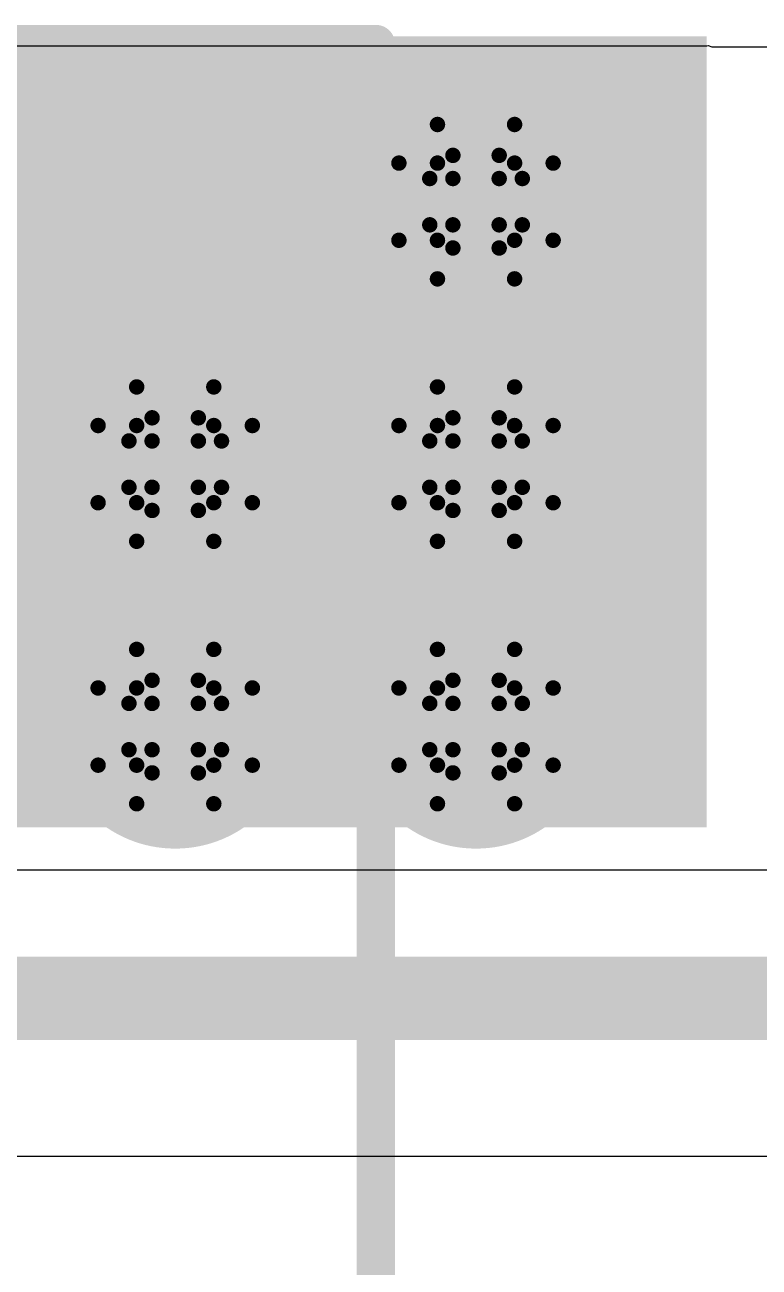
# Model space of a CAD drawing. Header units: inches. Extents: x -4 to 5258, y -4 to 5281.
# Drawn here: x 58.117 to 60.535, y 23.253 to 27.341 of the extents above; entities that cross this region are included whole.
import ezdxf

# ---------------------------------------------------------------- set-up
doc = ezdxf.new("R2010")
doc.units = ezdxf.units.IN
for name, color, linetype in [('Bottom Layer', 5, 'Continuous'), ('Bottom Solder', 6, 'Continuous'), ('Drill Drawing', 1, 'Continuous'), ('Layer 1', 16, 'Continuous'), ('Layer 2', 76, 'Continuous'), ('Top Layer', 1, 'Continuous'), ('Top Overlay', 2, 'Continuous'), ('Top Paste', 8, 'Continuous'), ('Top Solder', 216, 'Continuous'), ('Via Holes', 16, 'Continuous')]:
    doc.layers.add(name, color=color, linetype=linetype)

# ---------------------------------------------------------------- blocks, each defined once
blk = doc.blocks.new('RES_2010_55')
at = {"layer": 'Top Layer'}
blk.add_hatch(color=1, dxfattribs=at).paths.add_polyline_path([(-2.8, 1.4), (-1.9, 1.4), (-1.9, -1.4), (-2.8, -1.4)])
at = {"layer": 'Top Paste'}
blk.add_hatch(color=8, dxfattribs=at).paths.add_polyline_path([(-2.8, 1.4), (-1.9, 1.4), (-1.9, -1.4), (-2.8, -1.4)])
at = {"layer": 'Top Solder'}
blk.add_hatch(color=216, dxfattribs=at).paths.add_polyline_path([(-2.9016, 1.5016), (-1.7984, 1.5016), (-1.7984, -1.5016), (-2.9016, -1.5016)])
at = {"layer": 'Top Overlay'}
for points in [[(-2.921, -1.524, 0.127, 0.127, 0), (-2.921, 1.524, 0.127, 0.127, 0)], [(2.921, 1.524, 0.127, 0.127, 0), (-2.921, 1.524, 0.127, 0.127, 0)]]:
    blk.add_lwpolyline(points, format="xyseb", dxfattribs=at)
blk.add_lwpolyline([(-2.9527, 1.524, 0.0635, 0.0635, 1), (-2.8893, 1.524, 0.0635, 0.0635, 1)], format="xyseb", close=True, dxfattribs=at)
blk.add_lwpolyline([(-2.9527, 1.524, 0.0635, 0.0635, 1), (-2.8893, 1.524, 0.0635, 0.0635, 1)], format="xyseb", close=True, dxfattribs=at)

msp = doc.modelspace()

# ---------------------------------------------------------------- hatches: boundary and pattern name
at = {"layer": 'Bottom Layer'}
h = msp.add_hatch(color=5, dxfattribs=at)
edge = h.paths.add_edge_path()
edge.add_arc((59.603, 26.759), 0.3, 0, 360)
h = msp.add_hatch(color=5, dxfattribs=at)
edge = h.paths.add_edge_path()
edge.add_arc((58.6124, 25.8954), 0.3, 0, 360)
h = msp.add_hatch(color=5, dxfattribs=at)
edge = h.paths.add_edge_path()
edge.add_arc((59.603, 25.8954), 0.3, 0, 360)
h = msp.add_hatch(color=5, dxfattribs=at)
edge = h.paths.add_edge_path()
edge.add_arc((58.6124, 25.0318), 0.3, 0, 360)
h = msp.add_hatch(color=5, dxfattribs=at)
edge = h.paths.add_edge_path()
edge.add_arc((59.603, 25.0318), 0.3, 0, 360)
at = {"layer": 'Bottom Solder'}
h = msp.add_hatch(color=6, dxfattribs=at)
edge = h.paths.add_edge_path()
edge.add_arc((59.603, 26.759), 0.4016, 0, 360)
h = msp.add_hatch(color=6, dxfattribs=at)
edge = h.paths.add_edge_path()
edge.add_arc((58.6124, 25.8954), 0.4016, 0, 360)
h = msp.add_hatch(color=6, dxfattribs=at)
edge = h.paths.add_edge_path()
edge.add_arc((59.603, 25.8954), 0.4016, 0, 360)
h = msp.add_hatch(color=6, dxfattribs=at)
edge = h.paths.add_edge_path()
edge.add_arc((58.6124, 25.0318), 0.4016, 0, 360)
h = msp.add_hatch(color=6, dxfattribs=at)
edge = h.paths.add_edge_path()
edge.add_arc((59.603, 25.0318), 0.4016, 0, 360)
at = {"layer": 'Layer 1'}
h = msp.add_hatch(color=16, dxfattribs=at)
edge = h.paths.add_edge_path()
edge.add_arc((59.603, 26.759), 0.3, 0, 360)
h = msp.add_hatch(color=16, dxfattribs=at)
edge = h.paths.add_edge_path()
edge.add_arc((58.6124, 25.8954), 0.3, 0, 360)
h = msp.add_hatch(color=16, dxfattribs=at)
edge = h.paths.add_edge_path()
edge.add_arc((59.603, 25.8954), 0.3, 0, 360)
h = msp.add_hatch(color=16, dxfattribs=at)
edge = h.paths.add_edge_path()
edge.add_arc((58.6124, 25.0318), 0.3, 0, 360)
h = msp.add_hatch(color=16, dxfattribs=at)
edge = h.paths.add_edge_path()
edge.add_arc((59.603, 25.0318), 0.3, 0, 360)
at = {"layer": 'Layer 2'}
h = msp.add_hatch(color=76, dxfattribs=at)
edge = h.paths.add_edge_path()
edge.add_arc((59.603, 26.759), 0.3, 0, 360)
h = msp.add_hatch(color=76, dxfattribs=at)
edge = h.paths.add_edge_path()
edge.add_arc((58.6124, 25.8954), 0.3, 0, 360)
h = msp.add_hatch(color=76, dxfattribs=at)
edge = h.paths.add_edge_path()
edge.add_arc((59.603, 25.8954), 0.3, 0, 360)
h = msp.add_hatch(color=76, dxfattribs=at)
edge = h.paths.add_edge_path()
edge.add_arc((58.6124, 25.0318), 0.3, 0, 360)
h = msp.add_hatch(color=76, dxfattribs=at)
edge = h.paths.add_edge_path()
edge.add_arc((59.603, 25.0318), 0.3, 0, 360)
at = {"layer": 'Top Layer'}
msp.add_hatch(color=1, dxfattribs=at).paths.add_polyline_path([(55.1228, 24.7003), (60.3628, 24.7003), (60.3628, 27.3033), (55.1228, 27.3033)])
h = msp.add_hatch(color=1, dxfattribs=at)
edge = h.paths.add_edge_path()
edge.add_arc((59.603, 26.759), 0.3, 0, 360)
h = msp.add_hatch(color=1, dxfattribs=at)
edge = h.paths.add_edge_path()
edge.add_arc((58.6124, 25.8954), 0.3, 0, 360)
h = msp.add_hatch(color=1, dxfattribs=at)
edge = h.paths.add_edge_path()
edge.add_arc((59.603, 25.8954), 0.3, 0, 360)
h = msp.add_hatch(color=1, dxfattribs=at)
edge = h.paths.add_edge_path()
edge.add_arc((58.6124, 25.0318), 0.3, 0, 360)
h = msp.add_hatch(color=1, dxfattribs=at)
edge = h.paths.add_edge_path()
edge.add_arc((59.603, 25.0318), 0.3, 0, 360)
at = {"layer": 'Top Solder'}
h = msp.add_hatch(color=216, dxfattribs=at)
edge = h.paths.add_edge_path()
edge.add_arc((59.603, 26.759), 0.4016, 0, 360)
h = msp.add_hatch(color=216, dxfattribs=at)
edge = h.paths.add_edge_path()
edge.add_arc((58.6124, 25.8954), 0.4016, 0, 360)
h = msp.add_hatch(color=216, dxfattribs=at)
edge = h.paths.add_edge_path()
edge.add_arc((59.603, 25.8954), 0.4016, 0, 360)
h = msp.add_hatch(color=216, dxfattribs=at)
edge = h.paths.add_edge_path()
edge.add_arc((58.6124, 25.0318), 0.4016, 0, 360)
h = msp.add_hatch(color=216, dxfattribs=at)
edge = h.paths.add_edge_path()
edge.add_arc((59.603, 25.0318), 0.4016, 0, 360)
at = {"layer": 'Via Holes'}
h = msp.add_hatch(color=7, dxfattribs=at)
edge = h.paths.add_edge_path()
edge.add_arc((59.603, 26.759), 0.15, 0, 360)
h = msp.add_hatch(color=7, dxfattribs=at)
edge = h.paths.add_edge_path()
edge.add_arc((58.6124, 25.8954), 0.15, 0, 360)
h = msp.add_hatch(color=7, dxfattribs=at)
edge = h.paths.add_edge_path()
edge.add_arc((59.603, 25.8954), 0.15, 0, 360)
h = msp.add_hatch(color=7, dxfattribs=at)
edge = h.paths.add_edge_path()
edge.add_arc((58.6124, 25.0318), 0.15, 0, 360)
h = msp.add_hatch(color=7, dxfattribs=at)
edge = h.paths.add_edge_path()
edge.add_arc((59.603, 25.0318), 0.15, 0, 360)

# ---------------------------------------------------------------- linework, layer by layer
at = {"layer": 'Drill Drawing'}
for points in [[(59.476, 26.886, 0.0508, 0.0508, 0), (59.476, 27.013, 0.0508, 0.0508, 0)], [(59.476, 27.013, 0.0508, 0.0508, 0), (59.73, 27.013, 0.0508, 0.0508, 0)], [(59.73, 26.886, 0.0508, 0.0508, 0), (59.73, 27.013, 0.0508, 0.0508, 0)], [(59.349, 26.632, 0.0508, 0.0508, 0), (59.349, 26.886, 0.0508, 0.0508, 0)], [(59.349, 26.886, 0.0508, 0.0508, 0), (59.476, 26.886, 0.0508, 0.0508, 0)], [(59.5268, 26.8352, 0.0508, 0.0508, 0), (59.5268, 26.9114, 0.0508, 0.0508, 0)], [(59.5268, 26.9114, 0.0508, 0.0508, 0), (59.6792, 26.9114, 0.0508, 0.0508, 0)], [(59.6792, 26.8352, 0.0508, 0.0508, 0), (59.6792, 26.9114, 0.0508, 0.0508, 0)], [(59.73, 26.886, 0.0508, 0.0508, 0), (59.857, 26.886, 0.0508, 0.0508, 0)], [(59.857, 26.632, 0.0508, 0.0508, 0), (59.857, 26.886, 0.0508, 0.0508, 0)], [(59.4506, 26.6828, 0.0508, 0.0508, 0), (59.4506, 26.8352, 0.0508, 0.0508, 0)], [(59.4506, 26.8352, 0.0508, 0.0508, 0), (59.5268, 26.8352, 0.0508, 0.0508, 0)], [(59.6792, 26.8352, 0.0508, 0.0508, 0), (59.7554, 26.8352, 0.0508, 0.0508, 0)], [(59.7554, 26.6828, 0.0508, 0.0508, 0), (59.7554, 26.8352, 0.0508, 0.0508, 0)], [(59.4506, 26.6828, 0.0508, 0.0508, 0), (59.5268, 26.6828, 0.0508, 0.0508, 0)], [(59.5268, 26.6066, 0.0508, 0.0508, 0), (59.5268, 26.6828, 0.0508, 0.0508, 0)], [(59.6792, 26.6828, 0.0508, 0.0508, 0), (59.7554, 26.6828, 0.0508, 0.0508, 0)], [(59.6792, 26.6066, 0.0508, 0.0508, 0), (59.6792, 26.6828, 0.0508, 0.0508, 0)], [(59.349, 26.632, 0.0508, 0.0508, 0), (59.476, 26.632, 0.0508, 0.0508, 0)], [(59.476, 26.505, 0.0508, 0.0508, 0), (59.476, 26.632, 0.0508, 0.0508, 0)], [(59.73, 26.632, 0.0508, 0.0508, 0), (59.857, 26.632, 0.0508, 0.0508, 0)], [(59.73, 26.505, 0.0508, 0.0508, 0), (59.73, 26.632, 0.0508, 0.0508, 0)], [(59.5268, 26.6066, 0.0508, 0.0508, 0), (59.6792, 26.6066, 0.0508, 0.0508, 0)], [(59.476, 26.505, 0.0508, 0.0508, 0), (59.73, 26.505, 0.0508, 0.0508, 0)], [(58.4854, 26.0224, 0.0508, 0.0508, 0), (58.4854, 26.1494, 0.0508, 0.0508, 0)], [(58.4854, 26.1494, 0.0508, 0.0508, 0), (58.7394, 26.1494, 0.0508, 0.0508, 0)], [(58.7394, 26.0224, 0.0508, 0.0508, 0), (58.7394, 26.1494, 0.0508, 0.0508, 0)], [(59.476, 26.0224, 0.0508, 0.0508, 0), (59.476, 26.1494, 0.0508, 0.0508, 0)], [(59.476, 26.1494, 0.0508, 0.0508, 0), (59.73, 26.1494, 0.0508, 0.0508, 0)], [(59.73, 26.0224, 0.0508, 0.0508, 0), (59.73, 26.1494, 0.0508, 0.0508, 0)], [(58.3584, 25.7684, 0.0508, 0.0508, 0), (58.3584, 26.0224, 0.0508, 0.0508, 0)], [(58.3584, 26.0224, 0.0508, 0.0508, 0), (58.4854, 26.0224, 0.0508, 0.0508, 0)], [(58.5362, 25.9716, 0.0508, 0.0508, 0), (58.5362, 26.0478, 0.0508, 0.0508, 0)], [(58.5362, 26.0478, 0.0508, 0.0508, 0), (58.6886, 26.0478, 0.0508, 0.0508, 0)], [(58.6886, 25.9716, 0.0508, 0.0508, 0), (58.6886, 26.0478, 0.0508, 0.0508, 0)], [(58.7394, 26.0224, 0.0508, 0.0508, 0), (58.8664, 26.0224, 0.0508, 0.0508, 0)], [(58.8664, 25.7684, 0.0508, 0.0508, 0), (58.8664, 26.0224, 0.0508, 0.0508, 0)], [(59.349, 25.7684, 0.0508, 0.0508, 0), (59.349, 26.0224, 0.0508, 0.0508, 0)], [(59.349, 26.0224, 0.0508, 0.0508, 0), (59.476, 26.0224, 0.0508, 0.0508, 0)], [(59.5268, 25.9716, 0.0508, 0.0508, 0), (59.5268, 26.0478, 0.0508, 0.0508, 0)], [(59.5268, 26.0478, 0.0508, 0.0508, 0), (59.6792, 26.0478, 0.0508, 0.0508, 0)], [(59.6792, 25.9716, 0.0508, 0.0508, 0), (59.6792, 26.0478, 0.0508, 0.0508, 0)], [(59.73, 26.0224, 0.0508, 0.0508, 0), (59.857, 26.0224, 0.0508, 0.0508, 0)], [(59.857, 25.7684, 0.0508, 0.0508, 0), (59.857, 26.0224, 0.0508, 0.0508, 0)], [(58.46, 25.8192, 0.0508, 0.0508, 0), (58.46, 25.9716, 0.0508, 0.0508, 0)], [(58.46, 25.9716, 0.0508, 0.0508, 0), (58.5362, 25.9716, 0.0508, 0.0508, 0)], [(58.6886, 25.9716, 0.0508, 0.0508, 0), (58.7648, 25.9716, 0.0508, 0.0508, 0)], [(58.7648, 25.8192, 0.0508, 0.0508, 0), (58.7648, 25.9716, 0.0508, 0.0508, 0)], [(59.4506, 25.8192, 0.0508, 0.0508, 0), (59.4506, 25.9716, 0.0508, 0.0508, 0)], [(59.4506, 25.9716, 0.0508, 0.0508, 0), (59.5268, 25.9716, 0.0508, 0.0508, 0)], [(59.6792, 25.9716, 0.0508, 0.0508, 0), (59.7554, 25.9716, 0.0508, 0.0508, 0)], [(59.7554, 25.8192, 0.0508, 0.0508, 0), (59.7554, 25.9716, 0.0508, 0.0508, 0)], [(58.46, 25.8192, 0.0508, 0.0508, 0), (58.5362, 25.8192, 0.0508, 0.0508, 0)], [(58.5362, 25.743, 0.0508, 0.0508, 0), (58.5362, 25.8192, 0.0508, 0.0508, 0)], [(58.6886, 25.8192, 0.0508, 0.0508, 0), (58.7648, 25.8192, 0.0508, 0.0508, 0)], [(58.6886, 25.743, 0.0508, 0.0508, 0), (58.6886, 25.8192, 0.0508, 0.0508, 0)], [(59.4506, 25.8192, 0.0508, 0.0508, 0), (59.5268, 25.8192, 0.0508, 0.0508, 0)], [(59.5268, 25.743, 0.0508, 0.0508, 0), (59.5268, 25.8192, 0.0508, 0.0508, 0)], [(59.6792, 25.8192, 0.0508, 0.0508, 0), (59.7554, 25.8192, 0.0508, 0.0508, 0)], [(59.6792, 25.743, 0.0508, 0.0508, 0), (59.6792, 25.8192, 0.0508, 0.0508, 0)], [(58.3584, 25.7684, 0.0508, 0.0508, 0), (58.4854, 25.7684, 0.0508, 0.0508, 0)], [(58.4854, 25.6414, 0.0508, 0.0508, 0), (58.4854, 25.7684, 0.0508, 0.0508, 0)], [(58.5362, 25.743, 0.0508, 0.0508, 0), (58.6886, 25.743, 0.0508, 0.0508, 0)], [(58.7394, 25.7684, 0.0508, 0.0508, 0), (58.8664, 25.7684, 0.0508, 0.0508, 0)], [(58.7394, 25.6414, 0.0508, 0.0508, 0), (58.7394, 25.7684, 0.0508, 0.0508, 0)], [(59.349, 25.7684, 0.0508, 0.0508, 0), (59.476, 25.7684, 0.0508, 0.0508, 0)], [(59.476, 25.6414, 0.0508, 0.0508, 0), (59.476, 25.7684, 0.0508, 0.0508, 0)], [(59.5268, 25.743, 0.0508, 0.0508, 0), (59.6792, 25.743, 0.0508, 0.0508, 0)], [(59.73, 25.7684, 0.0508, 0.0508, 0), (59.857, 25.7684, 0.0508, 0.0508, 0)], [(59.73, 25.6414, 0.0508, 0.0508, 0), (59.73, 25.7684, 0.0508, 0.0508, 0)], [(58.4854, 25.6414, 0.0508, 0.0508, 0), (58.7394, 25.6414, 0.0508, 0.0508, 0)], [(59.476, 25.6414, 0.0508, 0.0508, 0), (59.73, 25.6414, 0.0508, 0.0508, 0)], [(58.4854, 25.1588, 0.0508, 0.0508, 0), (58.4854, 25.2858, 0.0508, 0.0508, 0)], [(58.4854, 25.2858, 0.0508, 0.0508, 0), (58.7394, 25.2858, 0.0508, 0.0508, 0)], [(58.7394, 25.1588, 0.0508, 0.0508, 0), (58.7394, 25.2858, 0.0508, 0.0508, 0)], [(59.476, 25.1588, 0.0508, 0.0508, 0), (59.476, 25.2858, 0.0508, 0.0508, 0)], [(59.476, 25.2858, 0.0508, 0.0508, 0), (59.73, 25.2858, 0.0508, 0.0508, 0)], [(59.73, 25.1588, 0.0508, 0.0508, 0), (59.73, 25.2858, 0.0508, 0.0508, 0)], [(58.3584, 24.9048, 0.0508, 0.0508, 0), (58.3584, 25.1588, 0.0508, 0.0508, 0)], [(58.3584, 25.1588, 0.0508, 0.0508, 0), (58.4854, 25.1588, 0.0508, 0.0508, 0)], [(58.5362, 25.108, 0.0508, 0.0508, 0), (58.5362, 25.1842, 0.0508, 0.0508, 0)], [(58.5362, 25.1842, 0.0508, 0.0508, 0), (58.6886, 25.1842, 0.0508, 0.0508, 0)], [(58.6886, 25.108, 0.0508, 0.0508, 0), (58.6886, 25.1842, 0.0508, 0.0508, 0)], [(58.7394, 25.1588, 0.0508, 0.0508, 0), (58.8664, 25.1588, 0.0508, 0.0508, 0)], [(58.8664, 24.9048, 0.0508, 0.0508, 0), (58.8664, 25.1588, 0.0508, 0.0508, 0)], [(59.349, 24.9048, 0.0508, 0.0508, 0), (59.349, 25.1588, 0.0508, 0.0508, 0)], [(59.349, 25.1588, 0.0508, 0.0508, 0), (59.476, 25.1588, 0.0508, 0.0508, 0)], [(59.5268, 25.108, 0.0508, 0.0508, 0), (59.5268, 25.1842, 0.0508, 0.0508, 0)], [(59.5268, 25.1842, 0.0508, 0.0508, 0), (59.6792, 25.1842, 0.0508, 0.0508, 0)], [(59.6792, 25.108, 0.0508, 0.0508, 0), (59.6792, 25.1842, 0.0508, 0.0508, 0)], [(59.73, 25.1588, 0.0508, 0.0508, 0), (59.857, 25.1588, 0.0508, 0.0508, 0)], [(59.857, 24.9048, 0.0508, 0.0508, 0), (59.857, 25.1588, 0.0508, 0.0508, 0)], [(58.46, 24.9556, 0.0508, 0.0508, 0), (58.46, 25.108, 0.0508, 0.0508, 0)], [(58.46, 25.108, 0.0508, 0.0508, 0), (58.5362, 25.108, 0.0508, 0.0508, 0)], [(58.6886, 25.108, 0.0508, 0.0508, 0), (58.7648, 25.108, 0.0508, 0.0508, 0)], [(58.7648, 24.9556, 0.0508, 0.0508, 0), (58.7648, 25.108, 0.0508, 0.0508, 0)], [(59.4506, 24.9556, 0.0508, 0.0508, 0), (59.4506, 25.108, 0.0508, 0.0508, 0)], [(59.4506, 25.108, 0.0508, 0.0508, 0), (59.5268, 25.108, 0.0508, 0.0508, 0)], [(59.6792, 25.108, 0.0508, 0.0508, 0), (59.7554, 25.108, 0.0508, 0.0508, 0)], [(59.7554, 24.9556, 0.0508, 0.0508, 0), (59.7554, 25.108, 0.0508, 0.0508, 0)], [(58.46, 24.9556, 0.0508, 0.0508, 0), (58.5362, 24.9556, 0.0508, 0.0508, 0)], [(58.5362, 24.8794, 0.0508, 0.0508, 0), (58.5362, 24.9556, 0.0508, 0.0508, 0)], [(58.6886, 24.9556, 0.0508, 0.0508, 0), (58.7648, 24.9556, 0.0508, 0.0508, 0)], [(58.6886, 24.8794, 0.0508, 0.0508, 0), (58.6886, 24.9556, 0.0508, 0.0508, 0)], [(59.4506, 24.9556, 0.0508, 0.0508, 0), (59.5268, 24.9556, 0.0508, 0.0508, 0)], [(59.5268, 24.8794, 0.0508, 0.0508, 0), (59.5268, 24.9556, 0.0508, 0.0508, 0)], [(59.6792, 24.9556, 0.0508, 0.0508, 0), (59.7554, 24.9556, 0.0508, 0.0508, 0)], [(59.6792, 24.8794, 0.0508, 0.0508, 0), (59.6792, 24.9556, 0.0508, 0.0508, 0)], [(58.3584, 24.9048, 0.0508, 0.0508, 0), (58.4854, 24.9048, 0.0508, 0.0508, 0)], [(58.4854, 24.7778, 0.0508, 0.0508, 0), (58.4854, 24.9048, 0.0508, 0.0508, 0)], [(58.5362, 24.8794, 0.0508, 0.0508, 0), (58.6886, 24.8794, 0.0508, 0.0508, 0)], [(58.7394, 24.9048, 0.0508, 0.0508, 0), (58.8664, 24.9048, 0.0508, 0.0508, 0)], [(58.7394, 24.7778, 0.0508, 0.0508, 0), (58.7394, 24.9048, 0.0508, 0.0508, 0)], [(59.349, 24.9048, 0.0508, 0.0508, 0), (59.476, 24.9048, 0.0508, 0.0508, 0)], [(59.476, 24.7778, 0.0508, 0.0508, 0), (59.476, 24.9048, 0.0508, 0.0508, 0)], [(59.5268, 24.8794, 0.0508, 0.0508, 0), (59.6792, 24.8794, 0.0508, 0.0508, 0)], [(59.73, 24.9048, 0.0508, 0.0508, 0), (59.857, 24.9048, 0.0508, 0.0508, 0)], [(59.73, 24.7778, 0.0508, 0.0508, 0), (59.73, 24.9048, 0.0508, 0.0508, 0)], [(58.4854, 24.7778, 0.0508, 0.0508, 0), (58.7394, 24.7778, 0.0508, 0.0508, 0)], [(59.476, 24.7778, 0.0508, 0.0508, 0), (59.73, 24.7778, 0.0508, 0.0508, 0)]]:
    msp.add_lwpolyline(points, format="xyseb", dxfattribs=at)
for points in [[(59.4633, 27.013, 0.0254, 0.0254, 1), (59.4887, 27.013, 0.0254, 0.0254, 1)], [(59.4633, 27.013, 0.0254, 0.0254, 1), (59.4887, 27.013, 0.0254, 0.0254, 1)], [(59.7173, 27.013, 0.0254, 0.0254, 1), (59.7427, 27.013, 0.0254, 0.0254, 1)], [(59.7173, 27.013, 0.0254, 0.0254, 1), (59.7427, 27.013, 0.0254, 0.0254, 1)], [(59.3363, 26.886, 0.0254, 0.0254, 1), (59.3617, 26.886, 0.0254, 0.0254, 1)], [(59.3363, 26.886, 0.0254, 0.0254, 1), (59.3617, 26.886, 0.0254, 0.0254, 1)], [(59.4633, 26.886, 0.0254, 0.0254, 1), (59.4887, 26.886, 0.0254, 0.0254, 1)], [(59.4633, 26.886, 0.0254, 0.0254, 1), (59.4887, 26.886, 0.0254, 0.0254, 1)], [(59.5141, 26.9114, 0.0254, 0.0254, 1), (59.5395, 26.9114, 0.0254, 0.0254, 1)], [(59.5141, 26.9114, 0.0254, 0.0254, 1), (59.5395, 26.9114, 0.0254, 0.0254, 1)], [(59.6665, 26.9114, 0.0254, 0.0254, 1), (59.6919, 26.9114, 0.0254, 0.0254, 1)], [(59.6665, 26.9114, 0.0254, 0.0254, 1), (59.6919, 26.9114, 0.0254, 0.0254, 1)], [(59.7173, 26.886, 0.0254, 0.0254, 1), (59.7427, 26.886, 0.0254, 0.0254, 1)], [(59.7173, 26.886, 0.0254, 0.0254, 1), (59.7427, 26.886, 0.0254, 0.0254, 1)], [(59.8443, 26.886, 0.0254, 0.0254, 1), (59.8697, 26.886, 0.0254, 0.0254, 1)], [(59.8443, 26.886, 0.0254, 0.0254, 1), (59.8697, 26.886, 0.0254, 0.0254, 1)], [(59.4379, 26.8352, 0.0254, 0.0254, 1), (59.4633, 26.8352, 0.0254, 0.0254, 1)], [(59.4379, 26.8352, 0.0254, 0.0254, 1), (59.4633, 26.8352, 0.0254, 0.0254, 1)], [(59.5141, 26.8352, 0.0254, 0.0254, 1), (59.5395, 26.8352, 0.0254, 0.0254, 1)], [(59.5141, 26.8352, 0.0254, 0.0254, 1), (59.5395, 26.8352, 0.0254, 0.0254, 1)], [(59.6665, 26.8352, 0.0254, 0.0254, 1), (59.6919, 26.8352, 0.0254, 0.0254, 1)], [(59.6665, 26.8352, 0.0254, 0.0254, 1), (59.6919, 26.8352, 0.0254, 0.0254, 1)], [(59.7427, 26.8352, 0.0254, 0.0254, 1), (59.7681, 26.8352, 0.0254, 0.0254, 1)], [(59.7427, 26.8352, 0.0254, 0.0254, 1), (59.7681, 26.8352, 0.0254, 0.0254, 1)], [(59.4379, 26.6828, 0.0254, 0.0254, 1), (59.4633, 26.6828, 0.0254, 0.0254, 1)], [(59.4379, 26.6828, 0.0254, 0.0254, 1), (59.4633, 26.6828, 0.0254, 0.0254, 1)], [(59.5141, 26.6828, 0.0254, 0.0254, 1), (59.5395, 26.6828, 0.0254, 0.0254, 1)], [(59.5141, 26.6828, 0.0254, 0.0254, 1), (59.5395, 26.6828, 0.0254, 0.0254, 1)], [(59.6665, 26.6828, 0.0254, 0.0254, 1), (59.6919, 26.6828, 0.0254, 0.0254, 1)], [(59.6665, 26.6828, 0.0254, 0.0254, 1), (59.6919, 26.6828, 0.0254, 0.0254, 1)], [(59.7427, 26.6828, 0.0254, 0.0254, 1), (59.7681, 26.6828, 0.0254, 0.0254, 1)], [(59.7427, 26.6828, 0.0254, 0.0254, 1), (59.7681, 26.6828, 0.0254, 0.0254, 1)], [(59.3363, 26.632, 0.0254, 0.0254, 1), (59.3617, 26.632, 0.0254, 0.0254, 1)], [(59.3363, 26.632, 0.0254, 0.0254, 1), (59.3617, 26.632, 0.0254, 0.0254, 1)], [(59.4633, 26.632, 0.0254, 0.0254, 1), (59.4887, 26.632, 0.0254, 0.0254, 1)], [(59.4633, 26.632, 0.0254, 0.0254, 1), (59.4887, 26.632, 0.0254, 0.0254, 1)], [(59.7173, 26.632, 0.0254, 0.0254, 1), (59.7427, 26.632, 0.0254, 0.0254, 1)], [(59.7173, 26.632, 0.0254, 0.0254, 1), (59.7427, 26.632, 0.0254, 0.0254, 1)], [(59.8443, 26.632, 0.0254, 0.0254, 1), (59.8697, 26.632, 0.0254, 0.0254, 1)], [(59.8443, 26.632, 0.0254, 0.0254, 1), (59.8697, 26.632, 0.0254, 0.0254, 1)], [(59.5141, 26.6066, 0.0254, 0.0254, 1), (59.5395, 26.6066, 0.0254, 0.0254, 1)], [(59.5141, 26.6066, 0.0254, 0.0254, 1), (59.5395, 26.6066, 0.0254, 0.0254, 1)], [(59.6665, 26.6066, 0.0254, 0.0254, 1), (59.6919, 26.6066, 0.0254, 0.0254, 1)], [(59.6665, 26.6066, 0.0254, 0.0254, 1), (59.6919, 26.6066, 0.0254, 0.0254, 1)], [(59.4633, 26.505, 0.0254, 0.0254, 1), (59.4887, 26.505, 0.0254, 0.0254, 1)], [(59.4633, 26.505, 0.0254, 0.0254, 1), (59.4887, 26.505, 0.0254, 0.0254, 1)], [(59.7173, 26.505, 0.0254, 0.0254, 1), (59.7427, 26.505, 0.0254, 0.0254, 1)], [(59.7173, 26.505, 0.0254, 0.0254, 1), (59.7427, 26.505, 0.0254, 0.0254, 1)], [(58.4727, 26.1494, 0.0254, 0.0254, 1), (58.4981, 26.1494, 0.0254, 0.0254, 1)], [(58.4727, 26.1494, 0.0254, 0.0254, 1), (58.4981, 26.1494, 0.0254, 0.0254, 1)], [(58.7267, 26.1494, 0.0254, 0.0254, 1), (58.7521, 26.1494, 0.0254, 0.0254, 1)], [(58.7267, 26.1494, 0.0254, 0.0254, 1), (58.7521, 26.1494, 0.0254, 0.0254, 1)], [(59.4633, 26.1494, 0.0254, 0.0254, 1), (59.4887, 26.1494, 0.0254, 0.0254, 1)], [(59.4633, 26.1494, 0.0254, 0.0254, 1), (59.4887, 26.1494, 0.0254, 0.0254, 1)], [(59.7173, 26.1494, 0.0254, 0.0254, 1), (59.7427, 26.1494, 0.0254, 0.0254, 1)], [(59.7173, 26.1494, 0.0254, 0.0254, 1), (59.7427, 26.1494, 0.0254, 0.0254, 1)], [(58.3457, 26.0224, 0.0254, 0.0254, 1), (58.3711, 26.0224, 0.0254, 0.0254, 1)], [(58.3457, 26.0224, 0.0254, 0.0254, 1), (58.3711, 26.0224, 0.0254, 0.0254, 1)], [(58.4727, 26.0224, 0.0254, 0.0254, 1), (58.4981, 26.0224, 0.0254, 0.0254, 1)], [(58.4727, 26.0224, 0.0254, 0.0254, 1), (58.4981, 26.0224, 0.0254, 0.0254, 1)], [(58.5235, 26.0478, 0.0254, 0.0254, 1), (58.5489, 26.0478, 0.0254, 0.0254, 1)], [(58.5235, 26.0478, 0.0254, 0.0254, 1), (58.5489, 26.0478, 0.0254, 0.0254, 1)], [(58.6759, 26.0478, 0.0254, 0.0254, 1), (58.7013, 26.0478, 0.0254, 0.0254, 1)], [(58.6759, 26.0478, 0.0254, 0.0254, 1), (58.7013, 26.0478, 0.0254, 0.0254, 1)], [(58.7267, 26.0224, 0.0254, 0.0254, 1), (58.7521, 26.0224, 0.0254, 0.0254, 1)], [(58.7267, 26.0224, 0.0254, 0.0254, 1), (58.7521, 26.0224, 0.0254, 0.0254, 1)], [(58.8537, 26.0224, 0.0254, 0.0254, 1), (58.8791, 26.0224, 0.0254, 0.0254, 1)], [(58.8537, 26.0224, 0.0254, 0.0254, 1), (58.8791, 26.0224, 0.0254, 0.0254, 1)], [(59.3363, 26.0224, 0.0254, 0.0254, 1), (59.3617, 26.0224, 0.0254, 0.0254, 1)], [(59.3363, 26.0224, 0.0254, 0.0254, 1), (59.3617, 26.0224, 0.0254, 0.0254, 1)], [(59.4633, 26.0224, 0.0254, 0.0254, 1), (59.4887, 26.0224, 0.0254, 0.0254, 1)], [(59.4633, 26.0224, 0.0254, 0.0254, 1), (59.4887, 26.0224, 0.0254, 0.0254, 1)], [(59.5141, 26.0478, 0.0254, 0.0254, 1), (59.5395, 26.0478, 0.0254, 0.0254, 1)], [(59.5141, 26.0478, 0.0254, 0.0254, 1), (59.5395, 26.0478, 0.0254, 0.0254, 1)], [(59.6665, 26.0478, 0.0254, 0.0254, 1), (59.6919, 26.0478, 0.0254, 0.0254, 1)], [(59.6665, 26.0478, 0.0254, 0.0254, 1), (59.6919, 26.0478, 0.0254, 0.0254, 1)], [(59.7173, 26.0224, 0.0254, 0.0254, 1), (59.7427, 26.0224, 0.0254, 0.0254, 1)], [(59.7173, 26.0224, 0.0254, 0.0254, 1), (59.7427, 26.0224, 0.0254, 0.0254, 1)], [(59.8443, 26.0224, 0.0254, 0.0254, 1), (59.8697, 26.0224, 0.0254, 0.0254, 1)], [(59.8443, 26.0224, 0.0254, 0.0254, 1), (59.8697, 26.0224, 0.0254, 0.0254, 1)], [(58.4473, 25.9716, 0.0254, 0.0254, 1), (58.4727, 25.9716, 0.0254, 0.0254, 1)], [(58.4473, 25.9716, 0.0254, 0.0254, 1), (58.4727, 25.9716, 0.0254, 0.0254, 1)], [(58.5235, 25.9716, 0.0254, 0.0254, 1), (58.5489, 25.9716, 0.0254, 0.0254, 1)], [(58.5235, 25.9716, 0.0254, 0.0254, 1), (58.5489, 25.9716, 0.0254, 0.0254, 1)], [(58.6759, 25.9716, 0.0254, 0.0254, 1), (58.7013, 25.9716, 0.0254, 0.0254, 1)], [(58.6759, 25.9716, 0.0254, 0.0254, 1), (58.7013, 25.9716, 0.0254, 0.0254, 1)], [(58.7521, 25.9716, 0.0254, 0.0254, 1), (58.7775, 25.9716, 0.0254, 0.0254, 1)], [(58.7521, 25.9716, 0.0254, 0.0254, 1), (58.7775, 25.9716, 0.0254, 0.0254, 1)], [(59.4379, 25.9716, 0.0254, 0.0254, 1), (59.4633, 25.9716, 0.0254, 0.0254, 1)], [(59.4379, 25.9716, 0.0254, 0.0254, 1), (59.4633, 25.9716, 0.0254, 0.0254, 1)], [(59.5141, 25.9716, 0.0254, 0.0254, 1), (59.5395, 25.9716, 0.0254, 0.0254, 1)], [(59.5141, 25.9716, 0.0254, 0.0254, 1), (59.5395, 25.9716, 0.0254, 0.0254, 1)], [(59.6665, 25.9716, 0.0254, 0.0254, 1), (59.6919, 25.9716, 0.0254, 0.0254, 1)], [(59.6665, 25.9716, 0.0254, 0.0254, 1), (59.6919, 25.9716, 0.0254, 0.0254, 1)], [(59.7427, 25.9716, 0.0254, 0.0254, 1), (59.7681, 25.9716, 0.0254, 0.0254, 1)], [(59.7427, 25.9716, 0.0254, 0.0254, 1), (59.7681, 25.9716, 0.0254, 0.0254, 1)], [(58.4473, 25.8192, 0.0254, 0.0254, 1), (58.4727, 25.8192, 0.0254, 0.0254, 1)], [(58.4473, 25.8192, 0.0254, 0.0254, 1), (58.4727, 25.8192, 0.0254, 0.0254, 1)], [(58.5235, 25.8192, 0.0254, 0.0254, 1), (58.5489, 25.8192, 0.0254, 0.0254, 1)], [(58.5235, 25.8192, 0.0254, 0.0254, 1), (58.5489, 25.8192, 0.0254, 0.0254, 1)], [(58.6759, 25.8192, 0.0254, 0.0254, 1), (58.7013, 25.8192, 0.0254, 0.0254, 1)], [(58.6759, 25.8192, 0.0254, 0.0254, 1), (58.7013, 25.8192, 0.0254, 0.0254, 1)], [(58.7521, 25.8192, 0.0254, 0.0254, 1), (58.7775, 25.8192, 0.0254, 0.0254, 1)], [(58.7521, 25.8192, 0.0254, 0.0254, 1), (58.7775, 25.8192, 0.0254, 0.0254, 1)], [(59.4379, 25.8192, 0.0254, 0.0254, 1), (59.4633, 25.8192, 0.0254, 0.0254, 1)], [(59.4379, 25.8192, 0.0254, 0.0254, 1), (59.4633, 25.8192, 0.0254, 0.0254, 1)], [(59.5141, 25.8192, 0.0254, 0.0254, 1), (59.5395, 25.8192, 0.0254, 0.0254, 1)], [(59.5141, 25.8192, 0.0254, 0.0254, 1), (59.5395, 25.8192, 0.0254, 0.0254, 1)], [(59.6665, 25.8192, 0.0254, 0.0254, 1), (59.6919, 25.8192, 0.0254, 0.0254, 1)], [(59.6665, 25.8192, 0.0254, 0.0254, 1), (59.6919, 25.8192, 0.0254, 0.0254, 1)], [(59.7427, 25.8192, 0.0254, 0.0254, 1), (59.7681, 25.8192, 0.0254, 0.0254, 1)], [(59.7427, 25.8192, 0.0254, 0.0254, 1), (59.7681, 25.8192, 0.0254, 0.0254, 1)], [(58.3457, 25.7684, 0.0254, 0.0254, 1), (58.3711, 25.7684, 0.0254, 0.0254, 1)], [(58.3457, 25.7684, 0.0254, 0.0254, 1), (58.3711, 25.7684, 0.0254, 0.0254, 1)], [(58.4727, 25.7684, 0.0254, 0.0254, 1), (58.4981, 25.7684, 0.0254, 0.0254, 1)], [(58.4727, 25.7684, 0.0254, 0.0254, 1), (58.4981, 25.7684, 0.0254, 0.0254, 1)], [(58.5235, 25.743, 0.0254, 0.0254, 1), (58.5489, 25.743, 0.0254, 0.0254, 1)], [(58.5235, 25.743, 0.0254, 0.0254, 1), (58.5489, 25.743, 0.0254, 0.0254, 1)], [(58.6759, 25.743, 0.0254, 0.0254, 1), (58.7013, 25.743, 0.0254, 0.0254, 1)], [(58.6759, 25.743, 0.0254, 0.0254, 1), (58.7013, 25.743, 0.0254, 0.0254, 1)], [(58.7267, 25.7684, 0.0254, 0.0254, 1), (58.7521, 25.7684, 0.0254, 0.0254, 1)], [(58.7267, 25.7684, 0.0254, 0.0254, 1), (58.7521, 25.7684, 0.0254, 0.0254, 1)], [(58.8537, 25.7684, 0.0254, 0.0254, 1), (58.8791, 25.7684, 0.0254, 0.0254, 1)], [(58.8537, 25.7684, 0.0254, 0.0254, 1), (58.8791, 25.7684, 0.0254, 0.0254, 1)], [(59.3363, 25.7684, 0.0254, 0.0254, 1), (59.3617, 25.7684, 0.0254, 0.0254, 1)], [(59.3363, 25.7684, 0.0254, 0.0254, 1), (59.3617, 25.7684, 0.0254, 0.0254, 1)], [(59.4633, 25.7684, 0.0254, 0.0254, 1), (59.4887, 25.7684, 0.0254, 0.0254, 1)], [(59.4633, 25.7684, 0.0254, 0.0254, 1), (59.4887, 25.7684, 0.0254, 0.0254, 1)], [(59.5141, 25.743, 0.0254, 0.0254, 1), (59.5395, 25.743, 0.0254, 0.0254, 1)], [(59.5141, 25.743, 0.0254, 0.0254, 1), (59.5395, 25.743, 0.0254, 0.0254, 1)], [(59.6665, 25.743, 0.0254, 0.0254, 1), (59.6919, 25.743, 0.0254, 0.0254, 1)], [(59.6665, 25.743, 0.0254, 0.0254, 1), (59.6919, 25.743, 0.0254, 0.0254, 1)], [(59.7173, 25.7684, 0.0254, 0.0254, 1), (59.7427, 25.7684, 0.0254, 0.0254, 1)], [(59.7173, 25.7684, 0.0254, 0.0254, 1), (59.7427, 25.7684, 0.0254, 0.0254, 1)], [(59.8443, 25.7684, 0.0254, 0.0254, 1), (59.8697, 25.7684, 0.0254, 0.0254, 1)], [(59.8443, 25.7684, 0.0254, 0.0254, 1), (59.8697, 25.7684, 0.0254, 0.0254, 1)], [(58.4727, 25.6414, 0.0254, 0.0254, 1), (58.4981, 25.6414, 0.0254, 0.0254, 1)], [(58.4727, 25.6414, 0.0254, 0.0254, 1), (58.4981, 25.6414, 0.0254, 0.0254, 1)], [(58.7267, 25.6414, 0.0254, 0.0254, 1), (58.7521, 25.6414, 0.0254, 0.0254, 1)], [(58.7267, 25.6414, 0.0254, 0.0254, 1), (58.7521, 25.6414, 0.0254, 0.0254, 1)], [(59.4633, 25.6414, 0.0254, 0.0254, 1), (59.4887, 25.6414, 0.0254, 0.0254, 1)], [(59.4633, 25.6414, 0.0254, 0.0254, 1), (59.4887, 25.6414, 0.0254, 0.0254, 1)], [(59.7173, 25.6414, 0.0254, 0.0254, 1), (59.7427, 25.6414, 0.0254, 0.0254, 1)], [(59.7173, 25.6414, 0.0254, 0.0254, 1), (59.7427, 25.6414, 0.0254, 0.0254, 1)], [(58.4727, 25.2858, 0.0254, 0.0254, 1), (58.4981, 25.2858, 0.0254, 0.0254, 1)], [(58.4727, 25.2858, 0.0254, 0.0254, 1), (58.4981, 25.2858, 0.0254, 0.0254, 1)], [(58.7267, 25.2858, 0.0254, 0.0254, 1), (58.7521, 25.2858, 0.0254, 0.0254, 1)], [(58.7267, 25.2858, 0.0254, 0.0254, 1), (58.7521, 25.2858, 0.0254, 0.0254, 1)], [(59.4633, 25.2858, 0.0254, 0.0254, 1), (59.4887, 25.2858, 0.0254, 0.0254, 1)], [(59.4633, 25.2858, 0.0254, 0.0254, 1), (59.4887, 25.2858, 0.0254, 0.0254, 1)], [(59.7173, 25.2858, 0.0254, 0.0254, 1), (59.7427, 25.2858, 0.0254, 0.0254, 1)], [(59.7173, 25.2858, 0.0254, 0.0254, 1), (59.7427, 25.2858, 0.0254, 0.0254, 1)], [(58.3457, 25.1588, 0.0254, 0.0254, 1), (58.3711, 25.1588, 0.0254, 0.0254, 1)], [(58.3457, 25.1588, 0.0254, 0.0254, 1), (58.3711, 25.1588, 0.0254, 0.0254, 1)], [(58.4727, 25.1588, 0.0254, 0.0254, 1), (58.4981, 25.1588, 0.0254, 0.0254, 1)], [(58.4727, 25.1588, 0.0254, 0.0254, 1), (58.4981, 25.1588, 0.0254, 0.0254, 1)], [(58.5235, 25.1842, 0.0254, 0.0254, 1), (58.5489, 25.1842, 0.0254, 0.0254, 1)], [(58.5235, 25.1842, 0.0254, 0.0254, 1), (58.5489, 25.1842, 0.0254, 0.0254, 1)], [(58.6759, 25.1842, 0.0254, 0.0254, 1), (58.7013, 25.1842, 0.0254, 0.0254, 1)], [(58.6759, 25.1842, 0.0254, 0.0254, 1), (58.7013, 25.1842, 0.0254, 0.0254, 1)], [(58.7267, 25.1588, 0.0254, 0.0254, 1), (58.7521, 25.1588, 0.0254, 0.0254, 1)], [(58.7267, 25.1588, 0.0254, 0.0254, 1), (58.7521, 25.1588, 0.0254, 0.0254, 1)], [(58.8537, 25.1588, 0.0254, 0.0254, 1), (58.8791, 25.1588, 0.0254, 0.0254, 1)], [(58.8537, 25.1588, 0.0254, 0.0254, 1), (58.8791, 25.1588, 0.0254, 0.0254, 1)], [(59.3363, 25.1588, 0.0254, 0.0254, 1), (59.3617, 25.1588, 0.0254, 0.0254, 1)], [(59.3363, 25.1588, 0.0254, 0.0254, 1), (59.3617, 25.1588, 0.0254, 0.0254, 1)], [(59.4633, 25.1588, 0.0254, 0.0254, 1), (59.4887, 25.1588, 0.0254, 0.0254, 1)], [(59.4633, 25.1588, 0.0254, 0.0254, 1), (59.4887, 25.1588, 0.0254, 0.0254, 1)], [(59.5141, 25.1842, 0.0254, 0.0254, 1), (59.5395, 25.1842, 0.0254, 0.0254, 1)], [(59.5141, 25.1842, 0.0254, 0.0254, 1), (59.5395, 25.1842, 0.0254, 0.0254, 1)], [(59.6665, 25.1842, 0.0254, 0.0254, 1), (59.6919, 25.1842, 0.0254, 0.0254, 1)], [(59.6665, 25.1842, 0.0254, 0.0254, 1), (59.6919, 25.1842, 0.0254, 0.0254, 1)], [(59.7173, 25.1588, 0.0254, 0.0254, 1), (59.7427, 25.1588, 0.0254, 0.0254, 1)], [(59.7173, 25.1588, 0.0254, 0.0254, 1), (59.7427, 25.1588, 0.0254, 0.0254, 1)], [(59.8443, 25.1588, 0.0254, 0.0254, 1), (59.8697, 25.1588, 0.0254, 0.0254, 1)], [(59.8443, 25.1588, 0.0254, 0.0254, 1), (59.8697, 25.1588, 0.0254, 0.0254, 1)], [(58.4473, 25.108, 0.0254, 0.0254, 1), (58.4727, 25.108, 0.0254, 0.0254, 1)], [(58.4473, 25.108, 0.0254, 0.0254, 1), (58.4727, 25.108, 0.0254, 0.0254, 1)], [(58.5235, 25.108, 0.0254, 0.0254, 1), (58.5489, 25.108, 0.0254, 0.0254, 1)], [(58.5235, 25.108, 0.0254, 0.0254, 1), (58.5489, 25.108, 0.0254, 0.0254, 1)], [(58.6759, 25.108, 0.0254, 0.0254, 1), (58.7013, 25.108, 0.0254, 0.0254, 1)], [(58.6759, 25.108, 0.0254, 0.0254, 1), (58.7013, 25.108, 0.0254, 0.0254, 1)], [(58.7521, 25.108, 0.0254, 0.0254, 1), (58.7775, 25.108, 0.0254, 0.0254, 1)], [(58.7521, 25.108, 0.0254, 0.0254, 1), (58.7775, 25.108, 0.0254, 0.0254, 1)], [(59.4379, 25.108, 0.0254, 0.0254, 1), (59.4633, 25.108, 0.0254, 0.0254, 1)], [(59.4379, 25.108, 0.0254, 0.0254, 1), (59.4633, 25.108, 0.0254, 0.0254, 1)], [(59.5141, 25.108, 0.0254, 0.0254, 1), (59.5395, 25.108, 0.0254, 0.0254, 1)], [(59.5141, 25.108, 0.0254, 0.0254, 1), (59.5395, 25.108, 0.0254, 0.0254, 1)], [(59.6665, 25.108, 0.0254, 0.0254, 1), (59.6919, 25.108, 0.0254, 0.0254, 1)], [(59.6665, 25.108, 0.0254, 0.0254, 1), (59.6919, 25.108, 0.0254, 0.0254, 1)], [(59.7427, 25.108, 0.0254, 0.0254, 1), (59.7681, 25.108, 0.0254, 0.0254, 1)], [(59.7427, 25.108, 0.0254, 0.0254, 1), (59.7681, 25.108, 0.0254, 0.0254, 1)], [(58.4473, 24.9556, 0.0254, 0.0254, 1), (58.4727, 24.9556, 0.0254, 0.0254, 1)], [(58.4473, 24.9556, 0.0254, 0.0254, 1), (58.4727, 24.9556, 0.0254, 0.0254, 1)], [(58.5235, 24.9556, 0.0254, 0.0254, 1), (58.5489, 24.9556, 0.0254, 0.0254, 1)], [(58.5235, 24.9556, 0.0254, 0.0254, 1), (58.5489, 24.9556, 0.0254, 0.0254, 1)], [(58.6759, 24.9556, 0.0254, 0.0254, 1), (58.7013, 24.9556, 0.0254, 0.0254, 1)], [(58.6759, 24.9556, 0.0254, 0.0254, 1), (58.7013, 24.9556, 0.0254, 0.0254, 1)], [(58.7521, 24.9556, 0.0254, 0.0254, 1), (58.7775, 24.9556, 0.0254, 0.0254, 1)], [(58.7521, 24.9556, 0.0254, 0.0254, 1), (58.7775, 24.9556, 0.0254, 0.0254, 1)], [(59.4379, 24.9556, 0.0254, 0.0254, 1), (59.4633, 24.9556, 0.0254, 0.0254, 1)], [(59.4379, 24.9556, 0.0254, 0.0254, 1), (59.4633, 24.9556, 0.0254, 0.0254, 1)], [(59.5141, 24.9556, 0.0254, 0.0254, 1), (59.5395, 24.9556, 0.0254, 0.0254, 1)], [(59.5141, 24.9556, 0.0254, 0.0254, 1), (59.5395, 24.9556, 0.0254, 0.0254, 1)], [(59.6665, 24.9556, 0.0254, 0.0254, 1), (59.6919, 24.9556, 0.0254, 0.0254, 1)], [(59.6665, 24.9556, 0.0254, 0.0254, 1), (59.6919, 24.9556, 0.0254, 0.0254, 1)], [(59.7427, 24.9556, 0.0254, 0.0254, 1), (59.7681, 24.9556, 0.0254, 0.0254, 1)], [(59.7427, 24.9556, 0.0254, 0.0254, 1), (59.7681, 24.9556, 0.0254, 0.0254, 1)], [(58.3457, 24.9048, 0.0254, 0.0254, 1), (58.3711, 24.9048, 0.0254, 0.0254, 1)], [(58.3457, 24.9048, 0.0254, 0.0254, 1), (58.3711, 24.9048, 0.0254, 0.0254, 1)], [(58.4727, 24.9048, 0.0254, 0.0254, 1), (58.4981, 24.9048, 0.0254, 0.0254, 1)], [(58.4727, 24.9048, 0.0254, 0.0254, 1), (58.4981, 24.9048, 0.0254, 0.0254, 1)], [(58.5235, 24.8794, 0.0254, 0.0254, 1), (58.5489, 24.8794, 0.0254, 0.0254, 1)], [(58.5235, 24.8794, 0.0254, 0.0254, 1), (58.5489, 24.8794, 0.0254, 0.0254, 1)], [(58.6759, 24.8794, 0.0254, 0.0254, 1), (58.7013, 24.8794, 0.0254, 0.0254, 1)], [(58.6759, 24.8794, 0.0254, 0.0254, 1), (58.7013, 24.8794, 0.0254, 0.0254, 1)], [(58.7267, 24.9048, 0.0254, 0.0254, 1), (58.7521, 24.9048, 0.0254, 0.0254, 1)], [(58.7267, 24.9048, 0.0254, 0.0254, 1), (58.7521, 24.9048, 0.0254, 0.0254, 1)], [(58.8537, 24.9048, 0.0254, 0.0254, 1), (58.8791, 24.9048, 0.0254, 0.0254, 1)], [(58.8537, 24.9048, 0.0254, 0.0254, 1), (58.8791, 24.9048, 0.0254, 0.0254, 1)], [(59.3363, 24.9048, 0.0254, 0.0254, 1), (59.3617, 24.9048, 0.0254, 0.0254, 1)], [(59.3363, 24.9048, 0.0254, 0.0254, 1), (59.3617, 24.9048, 0.0254, 0.0254, 1)], [(59.4633, 24.9048, 0.0254, 0.0254, 1), (59.4887, 24.9048, 0.0254, 0.0254, 1)], [(59.4633, 24.9048, 0.0254, 0.0254, 1), (59.4887, 24.9048, 0.0254, 0.0254, 1)], [(59.5141, 24.8794, 0.0254, 0.0254, 1), (59.5395, 24.8794, 0.0254, 0.0254, 1)], [(59.5141, 24.8794, 0.0254, 0.0254, 1), (59.5395, 24.8794, 0.0254, 0.0254, 1)], [(59.6665, 24.8794, 0.0254, 0.0254, 1), (59.6919, 24.8794, 0.0254, 0.0254, 1)], [(59.6665, 24.8794, 0.0254, 0.0254, 1), (59.6919, 24.8794, 0.0254, 0.0254, 1)], [(59.7173, 24.9048, 0.0254, 0.0254, 1), (59.7427, 24.9048, 0.0254, 0.0254, 1)], [(59.7173, 24.9048, 0.0254, 0.0254, 1), (59.7427, 24.9048, 0.0254, 0.0254, 1)], [(59.8443, 24.9048, 0.0254, 0.0254, 1), (59.8697, 24.9048, 0.0254, 0.0254, 1)], [(59.8443, 24.9048, 0.0254, 0.0254, 1), (59.8697, 24.9048, 0.0254, 0.0254, 1)], [(58.4727, 24.7778, 0.0254, 0.0254, 1), (58.4981, 24.7778, 0.0254, 0.0254, 1)], [(58.4727, 24.7778, 0.0254, 0.0254, 1), (58.4981, 24.7778, 0.0254, 0.0254, 1)], [(58.7267, 24.7778, 0.0254, 0.0254, 1), (58.7521, 24.7778, 0.0254, 0.0254, 1)], [(58.7267, 24.7778, 0.0254, 0.0254, 1), (58.7521, 24.7778, 0.0254, 0.0254, 1)], [(59.4633, 24.7778, 0.0254, 0.0254, 1), (59.4887, 24.7778, 0.0254, 0.0254, 1)], [(59.4633, 24.7778, 0.0254, 0.0254, 1), (59.4887, 24.7778, 0.0254, 0.0254, 1)], [(59.7173, 24.7778, 0.0254, 0.0254, 1), (59.7427, 24.7778, 0.0254, 0.0254, 1)], [(59.7173, 24.7778, 0.0254, 0.0254, 1), (59.7427, 24.7778, 0.0254, 0.0254, 1)]]:
    msp.add_lwpolyline(points, format="xyseb", close=True, dxfattribs=at)
at = {"layer": 'Layer 2'}
msp.add_lwpolyline([(55.074, 24.1277, 0.254, 0.254, 0), (61.9049, 24.1277, 0.254, 0.254, 0)], format="xyseb", dxfattribs=at)
at = {"layer": 'Top Layer'}
for p, q in [((56.1656, 27.2714), (60.3628, 27.2714)), ((60.3628, 27.2714), (60.367, 27.2732)), ((60.367, 27.2732), (60.3791, 27.2681)), ((60.3791, 27.2681), (60.99, 27.2681)), ((61.9281, 24.5596), (55.0731, 24.5596)), ((55.209, 23.6182), (62.412, 23.6182))]:
    msp.add_line(p, q, dxfattribs=at)
msp.add_lwpolyline([(55.0731, 24.1472, 0.254, 0.254, 0), (62.0989, 24.1472, 0.254, 0.254, 0)], format="xyseb", dxfattribs=at)

# ---------------------------------------------------------------- block references
at = {"rotation": 270}
msp.add_blockref('RES_2010_55', (57.7489, 24.3564), dxfattribs=at)

doc.saveas('drawing.dxf')
